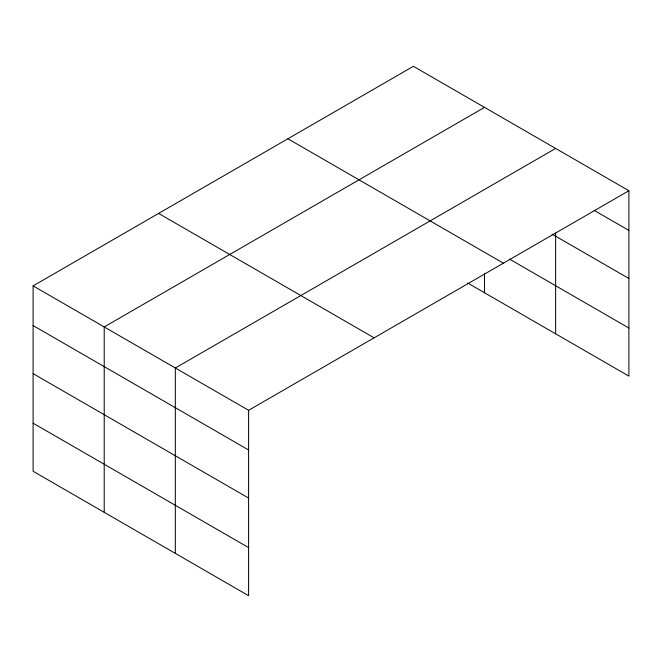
<?xml version="1.0" encoding="UTF-8"?>
<svg xmlns="http://www.w3.org/2000/svg" width="662" height="662" viewBox="0 0 662 662"><rect width="100%" height="100%" fill="white"/><g stroke="black" fill="none" stroke-linecap="round" stroke-linejoin="round"><path stroke-width="0.99" d="M555.633 233.132L555.633 333.813M467.629 283.005L628.9 376.115L628.9 190.739L413.402 66.316L33.1 285.885L33.1 471.261L248.598 595.684L248.598 410.299L33.1 285.885M484.518 107.376L104.215 326.937L104.215 512.322M555.633 148.437L175.331 367.998L175.331 553.382M248.598 410.299L628.9 190.739M594.054 210.301L628.9 230.417M552.075 234.141L628.9 278.503M509.409 259.049L628.9 328.038M287.904 138.772L503.401 263.195M158.599 213.429L374.096 337.843M33.1 325.563L248.598 449.986M33.1 373.641L248.598 498.064M33.1 423.183L248.598 547.598M484.518 273.323L484.518 292.761"/></g></svg>
